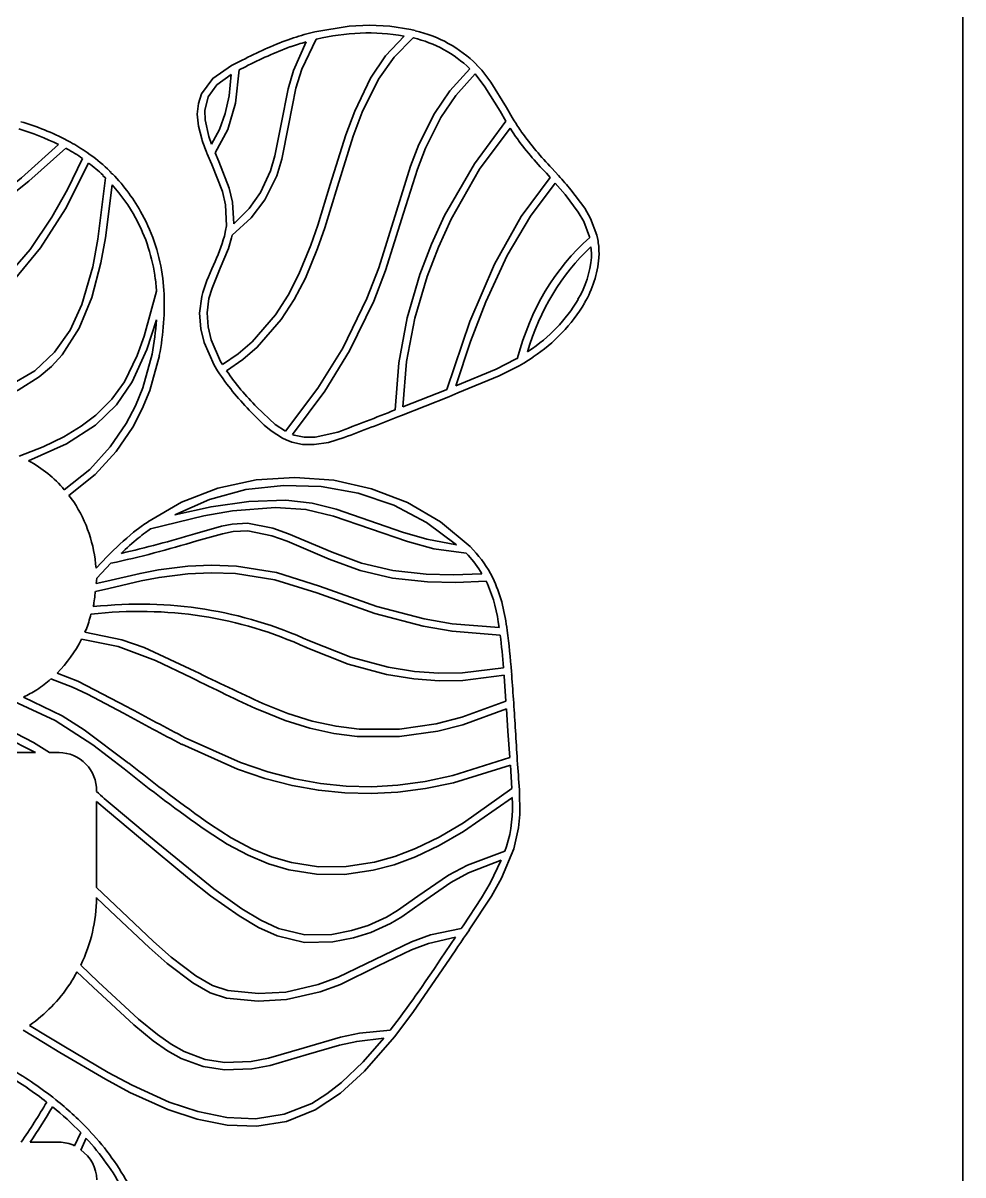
# Model space of a CAD drawing. Extents: x 321 to 837, y 218 to 648.
# Drawn here: x 696.83 to 706.55, y 323.31 to 335.21 of the extents above; entities that cross this region are included whole.
import ezdxf

# ---------------------------------------------------------------- set-up
doc = ezdxf.new("R2010")
doc.units = 0

msp = doc.modelspace()

# ---------------------------------------------------------------- linework, layer by layer
at = {"color": 7, "lineweight": 35}
msp.add_line((706.549, 294.081), (706.549, 359.841), dxfattribs=at)
at = {"color": 7, "lineweight": 35, "ltscale": 0.001181}
msp.add_line((700.885, 335.135), (700.839, 335.146), dxfattribs=at)
at = {"color": 7, "lineweight": 35, "ltscale": 0.001386}
msp.add_line((699.848, 335.121), (699.794, 335.108), dxfattribs=at)
at = {"color": 7, "lineweight": 35, "ltscale": 0.000147484}
msp.add_line((699.86, 335.045), (699.866, 335.046), dxfattribs=at)
at = {"color": 7, "lineweight": 35, "ltscale": 0.000101963}
msp.add_line((700.863, 335.061), (700.867, 335.06), dxfattribs=at)
at = {"color": 7, "lineweight": 35, "ltscale": 0.003108}
msp.add_line((699.098, 334.83), (698.986, 334.775), dxfattribs=at)
at = {"color": 7, "lineweight": 35, "ltscale": 0.001899}
msp.add_line((699.064, 334.728), (699.132, 334.761), dxfattribs=at)
at = {"color": 7, "lineweight": 35, "ltscale": 0.00043474}
msp.add_line((701.505, 334.686), (701.517, 334.673), dxfattribs=at)
at = {"color": 7, "lineweight": 35, "ltscale": 0.000961673}
msp.add_line((701.547, 334.754), (701.521, 334.782), dxfattribs=at)
at = {"color": 7, "lineweight": 35, "ltscale": 0.001025}
msp.add_line((701.575, 334.724), (701.547, 334.754), dxfattribs=at)
at = {"color": 7, "lineweight": 35, "ltscale": 0.00298}
msp.add_line((701.889, 334.237), (701.829, 334.34), dxfattribs=at)
at = {"color": 7, "lineweight": 35, "ltscale": 0.00301}
msp.add_line((701.763, 334.301), (701.823, 334.197), dxfattribs=at)
at = {"color": 7, "lineweight": 35, "ltscale": 2.53957e-05}
msp.add_line((701.823, 334.197), (701.824, 334.197), dxfattribs=at)
at = {"color": 7, "lineweight": 35, "ltscale": 0.000998493}
msp.add_line((701.91, 334.203), (701.889, 334.237), dxfattribs=at)
at = {"color": 7, "lineweight": 35, "ltscale": 0.002597}
msp.add_line((701.867, 334.127), (701.923, 334.04), dxfattribs=at)
at = {"color": 7, "lineweight": 35, "ltscale": 0.001022}
msp.add_line((697.321, 333.981), (697.286, 334), dxfattribs=at)
at = {"color": 7, "lineweight": 35, "ltscale": 0.002102}
msp.add_line((698.78, 333.961), (698.751, 334.04), dxfattribs=at)
at = {"color": 7, "lineweight": 35, "ltscale": 0.000339397}
msp.add_line((697.273, 333.92), (697.284, 333.913), dxfattribs=at)
at = {"color": 7, "lineweight": 35, "ltscale": 0.001009}
msp.add_line((697.526, 333.851), (697.493, 333.875), dxfattribs=at)
at = {"color": 7, "lineweight": 35, "ltscale": 0.003267}
msp.add_line((698.732, 333.869), (698.783, 333.749), dxfattribs=at)
at = {"color": 7, "lineweight": 35, "ltscale": 0.002468}
msp.add_line((698.854, 333.78), (698.816, 333.87), dxfattribs=at)
at = {"color": 7, "lineweight": 35, "ltscale": 0.000183374}
msp.add_line((697.658, 333.641), (697.657, 333.634), dxfattribs=at)
at = {"color": 7, "lineweight": 35, "ltscale": 0.000849316}
msp.add_line((697.657, 333.634), (697.683, 333.613), dxfattribs=at)
at = {"color": 7, "lineweight": 35, "ltscale": 0.000505527}
msp.add_line((697.741, 333.669), (697.726, 333.683), dxfattribs=at)
at = {"color": 7, "lineweight": 35, "ltscale": 7.07727e-05}
msp.add_line((697.74, 333.666), (697.741, 333.669), dxfattribs=at)
at = {"color": 7, "lineweight": 35, "ltscale": 0.000539758}
msp.add_line((697.757, 333.652), (697.74, 333.666), dxfattribs=at)
at = {"color": 7, "lineweight": 35, "ltscale": 0.001451}
msp.add_line((702.242, 333.66), (702.281, 333.617), dxfattribs=at)
at = {"color": 7, "lineweight": 35, "ltscale": 0.002554}
msp.add_line((702.367, 333.637), (702.298, 333.712), dxfattribs=at)
at = {"color": 7, "lineweight": 35, "ltscale": 0.003963}
msp.add_line((702.333, 333.559), (702.437, 333.44), dxfattribs=at)
at = {"color": 7, "lineweight": 35, "ltscale": 0.001508}
msp.add_line((698.926, 333.069), (698.913, 333.01), dxfattribs=at)
at = {"color": 7, "lineweight": 35, "ltscale": 0.001202}
msp.add_line((698.933, 333.117), (698.926, 333.069), dxfattribs=at)
at = {"color": 7, "lineweight": 35, "ltscale": 0.000701161}
msp.add_line((698.988, 332.993), (698.994, 333.02), dxfattribs=at)
at = {"color": 7, "lineweight": 35, "ltscale": 0.00014548}
msp.add_line((702.688, 333.002), (702.69, 332.997), dxfattribs=at)
at = {"color": 7, "lineweight": 35, "ltscale": 0.001119}
msp.add_line((702.773, 332.976), (702.763, 333.02), dxfattribs=at)
at = {"color": 7, "lineweight": 35, "ltscale": 0.001656}
msp.add_line((702.703, 332.9), (702.709, 332.835), dxfattribs=at)
at = {"color": 7, "lineweight": 35, "ltscale": 0.001172}
msp.add_line((702.784, 332.785), (702.786, 332.831), dxfattribs=at)
at = {"color": 7, "lineweight": 35, "ltscale": 6.8817e-05}
msp.add_line((702.786, 332.831), (702.786, 332.834), dxfattribs=at)
at = {"color": 7, "lineweight": 35, "ltscale": 0.002995}
msp.add_line((698.199, 332.566), (698.211, 332.447), dxfattribs=at)
at = {"color": 7, "lineweight": 35, "ltscale": 0.003037}
msp.add_line((698.287, 332.453), (698.275, 332.574), dxfattribs=at)
at = {"color": 7, "lineweight": 35, "ltscale": 0.000173957}
msp.add_line((698.211, 332.447), (698.211, 332.44), dxfattribs=at)
at = {"color": 7, "lineweight": 35, "ltscale": 0.000443556}
msp.add_line((702.062, 331.824), (702.047, 331.814), dxfattribs=at)
at = {"color": 7, "lineweight": 35, "ltscale": 0.00096837}
msp.add_line((698.894, 331.682), (698.874, 331.716), dxfattribs=at)
at = {"color": 7, "lineweight": 35, "ltscale": 0.000652203}
msp.add_line((701.945, 331.75), (701.922, 331.738), dxfattribs=at)
at = {"color": 7, "lineweight": 35, "ltscale": 0.001366}
msp.add_line((701.96, 331.671), (702.007, 331.698), dxfattribs=at)
at = {"color": 7, "lineweight": 35, "ltscale": 0.00291}
msp.add_line((702.007, 331.698), (702.105, 331.761), dxfattribs=at)
at = {"color": 7, "lineweight": 35, "ltscale": 0.001736}
msp.add_line((698.807, 331.678), (698.843, 331.618), dxfattribs=at)
at = {"color": 7, "lineweight": 35, "ltscale": 0.0009459}
msp.add_line((698.843, 331.618), (698.864, 331.586), dxfattribs=at)
at = {"color": 7, "lineweight": 35, "ltscale": 0.013129}
msp.add_line((700.745, 331.158), (701.233, 331.351), dxfattribs=at)
at = {"color": 7, "lineweight": 35, "ltscale": 0.012041}
msp.add_line((701.205, 331.423), (700.757, 331.246), dxfattribs=at)
at = {"color": 7, "lineweight": 35, "ltscale": 0.000214228}
msp.add_line((701.213, 331.426), (701.205, 331.423), dxfattribs=at)
at = {"color": 7, "lineweight": 35, "ltscale": 0.002537}
msp.add_line((701.233, 331.351), (701.328, 331.389), dxfattribs=at)
at = {"color": 7, "lineweight": 35, "ltscale": 0.001036}
msp.add_line((700.706, 331.143), (700.745, 331.158), dxfattribs=at)
at = {"color": 7, "lineweight": 35, "ltscale": 0.001037}
msp.add_line((699.513, 330.922), (699.55, 330.904), dxfattribs=at)
at = {"color": 7, "lineweight": 35, "ltscale": 0.001615}
msp.add_line((699.55, 330.904), (699.611, 330.881), dxfattribs=at)
at = {"color": 7, "lineweight": 35, "ltscale": 0.000441565}
msp.add_line((699.634, 330.954), (699.617, 330.96), dxfattribs=at)
at = {"color": 7, "lineweight": 35, "ltscale": 0.002039}
msp.add_line((697.355, 330.264), (697.305, 330.328), dxfattribs=at)
at = {"color": 7, "lineweight": 35, "ltscale": 0.001182}
msp.add_line((698.089, 330.036), (698.051, 330.008), dxfattribs=at)
at = {"color": 7, "lineweight": 35, "ltscale": 0.000896145}
msp.add_line((698.12, 330.055), (698.089, 330.036), dxfattribs=at)
at = {"color": 7, "lineweight": 35, "ltscale": 4.33803e-05}
msp.add_line((698.122, 330.056), (698.12, 330.055), dxfattribs=at)
at = {"color": 7, "lineweight": 35, "ltscale": 0.002441}
msp.add_line((698.051, 330.008), (697.974, 329.949), dxfattribs=at)
at = {"color": 7, "lineweight": 35, "ltscale": 0.001193}
msp.add_line((698.097, 329.946), (698.135, 329.975), dxfattribs=at)
at = {"color": 7, "lineweight": 35, "ltscale": 0.000441214}
msp.add_line((698.135, 329.975), (698.15, 329.984), dxfattribs=at)
at = {"color": 7, "lineweight": 35, "ltscale": 0.001276}
msp.add_line((701.488, 329.765), (701.453, 329.802), dxfattribs=at)
at = {"color": 7, "lineweight": 35, "ltscale": 0.004111}
msp.add_line((697.7, 329.698), (697.586, 329.579), dxfattribs=at)
at = {"color": 7, "lineweight": 35, "ltscale": 0.000763547}
msp.add_line((701.411, 329.735), (701.432, 329.713), dxfattribs=at)
at = {"color": 7, "lineweight": 35, "ltscale": 0.005314}
msp.add_line((697.593, 329.476), (697.74, 329.629), dxfattribs=at)
at = {"color": 7, "lineweight": 35, "ltscale": 0.001407}
msp.add_line((697.587, 329.42), (697.593, 329.476), dxfattribs=at)
at = {"color": 7, "lineweight": 35, "ltscale": 0.002862}
msp.add_line((697.699, 329.445), (697.587, 329.42), dxfattribs=at)
at = {"color": 7, "lineweight": 35, "ltscale": 0.000787373}
msp.add_line((701.62, 329.445), (701.633, 329.416), dxfattribs=at)
at = {"color": 7, "lineweight": 35, "ltscale": 0.001043}
msp.add_line((701.703, 329.448), (701.685, 329.486), dxfattribs=at)
at = {"color": 7, "lineweight": 35, "ltscale": 0.003542}
msp.add_line((697.579, 329.339), (697.717, 329.37), dxfattribs=at)
at = {"color": 7, "lineweight": 35, "ltscale": 0.000656467}
msp.add_line((697.47, 328.917), (697.482, 328.94), dxfattribs=at)
at = {"color": 7, "lineweight": 35, "ltscale": 0.000686682}
msp.add_line((701.883, 328.479), (701.881, 328.506), dxfattribs=at)
at = {"color": 7, "lineweight": 35, "ltscale": 0.00025706}
msp.add_line((701.805, 328.472), (701.807, 328.462), dxfattribs=at)
at = {"color": 7, "lineweight": 35, "ltscale": 0.006462}
msp.add_line((701.807, 328.462), (701.824, 328.204), dxfattribs=at)
at = {"color": 7, "lineweight": 35, "ltscale": 0.005766}
msp.add_line((701.83, 328.123), (701.845, 327.893), dxfattribs=at)
at = {"color": 7, "lineweight": 35, "ltscale": 0.006842}
msp.add_line((701.845, 327.893), (701.864, 327.62), dxfattribs=at)
at = {"color": 7, "lineweight": 35, "ltscale": 0.033083}
msp.add_line((696.961, 327.672), (695.638, 327.672), dxfattribs=at)
at = {"color": 7, "lineweight": 35, "ltscale": 0.002478}
msp.add_line((697.203, 327.672), (697.104, 327.672), dxfattribs=at)
at = {"color": 7, "lineweight": 35, "ltscale": 0.005979}
msp.add_line((701.87, 327.541), (701.886, 327.303), dxfattribs=at)
at = {"color": 7, "lineweight": 35, "ltscale": 0.000141907}
msp.add_line((697.592, 327.27), (697.592, 327.276), dxfattribs=at)
at = {"color": 7, "lineweight": 35, "ltscale": 0.003734}
msp.add_line((697.592, 327.168), (697.704, 327.069), dxfattribs=at)
at = {"color": 7, "lineweight": 35, "ltscale": 0.02224}
msp.add_line((697.592, 326.278), (697.592, 327.168), dxfattribs=at)
at = {"color": 7, "lineweight": 35, "ltscale": 0.01111}
msp.add_line((697.704, 327.069), (698.045, 326.784), dxfattribs=at)
at = {"color": 7, "lineweight": 35, "ltscale": 0.01112}
msp.add_line((698.095, 326.843), (697.753, 327.128), dxfattribs=at)
at = {"color": 7, "lineweight": 35, "ltscale": 0.001253}
msp.add_line((701.83, 326.701), (701.812, 326.655), dxfattribs=at)
at = {"color": 7, "lineweight": 35, "ltscale": 0.006664}
msp.add_line((697.785, 326.094), (697.592, 326.278), dxfattribs=at)
at = {"color": 7, "lineweight": 35, "ltscale": 0.004877}
msp.add_line((697.59, 326.173), (697.731, 326.038), dxfattribs=at)
at = {"color": 7, "lineweight": 35, "ltscale": 0.000926002}
msp.add_line((701.382, 325.883), (701.362, 325.853), dxfattribs=at)
at = {"color": 7, "lineweight": 35, "ltscale": 0.006939}
msp.add_line((701.302, 325.765), (701.146, 325.536), dxfattribs=at)
at = {"color": 7, "lineweight": 35, "ltscale": 0.005782}
msp.add_line((697.388, 325.407), (697.556, 325.248), dxfattribs=at)
at = {"color": 7, "lineweight": 35, "ltscale": 0.006256}
msp.add_line((697.609, 325.304), (697.427, 325.476), dxfattribs=at)
at = {"color": 7, "lineweight": 35, "ltscale": 0.006138}
msp.add_line((696.831, 324.803), (697.041, 324.676), dxfattribs=at)
at = {"color": 7, "lineweight": 35, "ltscale": 0.005312}
msp.add_line((697.081, 324.742), (696.899, 324.852), dxfattribs=at)
at = {"color": 7, "lineweight": 35, "ltscale": 0.00502}
msp.add_line((697.041, 324.676), (697.213, 324.572), dxfattribs=at)
at = {"color": 7, "lineweight": 35, "ltscale": 0.005027}
msp.add_line((697.253, 324.638), (697.081, 324.742), dxfattribs=at)
at = {"color": 7, "lineweight": 35, "ltscale": 0.001006}
msp.add_line((697.17, 324.085), (697.138, 324.11), dxfattribs=at)
at = {"color": 7, "lineweight": 35, "ltscale": 0.003777}
msp.add_line((697.427, 323.746), (697.364, 323.609), dxfattribs=at)
at = {"color": 7, "lineweight": 35, "ltscale": 0.001069}
msp.add_line((697.53, 323.752), (697.501, 323.783), dxfattribs=at)
at = {"color": 7, "lineweight": 35, "ltscale": 0.007484}
msp.add_line((697.203, 323.646), (696.904, 323.646), dxfattribs=at)
at = {"color": 7, "lineweight": 35, "ltscale": 0.003319}
msp.add_line((697.429, 323.565), (697.484, 323.686), dxfattribs=at)
at = {"color": 7, "lineweight": 35}
for points in [[(700.839, 335.146), (700.623, 335.18), (700.413, 335.19), (700.203, 335.18), (699.848, 335.121)], [(699.575, 334.154), (699.651, 334.538), (699.713, 334.737), (699.86, 335.045)], [(700.77, 335.078), (700.58, 334.872), (700.425, 334.642), (700.26, 334.301), (700.168, 334.058), (700.008, 333.544)], [(700.081, 333.522), (700.244, 334.044), (700.337, 334.29), (700.507, 334.632), (700.667, 334.861), (700.863, 335.061)], [(699.76, 335.017), (699.629, 334.723), (699.572, 334.533), (699.499, 334.166)], [(698.986, 334.775), (698.792, 334.641), (698.676, 334.482)], [(698.746, 334.45), (698.836, 334.573), (698.983, 334.68)], [(698.983, 334.68), (698.961, 334.462), (698.921, 334.277), (698.862, 334.113), (698.78, 333.961)], [(698.816, 333.87), (698.949, 334.114), (699.028, 334.386), (699.064, 334.728)], [(701.45, 334.74), (701.245, 334.511), (701.084, 334.277), (700.922, 333.956), (700.837, 333.734), (700.692, 333.267)], [(700.765, 333.246), (700.908, 333.703), (700.991, 333.921), (701.15, 334.235), (701.306, 334.463), (701.505, 334.686)], [(701.517, 334.673), (701.607, 334.555), (701.763, 334.301)], [(701.829, 334.34), (701.669, 334.601), (701.575, 334.724)], [(698.676, 334.482), (698.644, 334.381), (698.633, 334.27), (698.644, 334.147), (698.678, 334.016)], [(698.751, 334.04), (698.713, 334.211), (698.711, 334.307), (698.746, 334.45)], [(701.824, 334.197), (701.497, 333.759), (701.19, 333.225), (701.054, 332.927), (700.933, 332.612), (700.802, 332.167), (700.715, 331.7), (700.678, 331.214)], [(698.994, 333.02), (699.189, 333.201), (699.33, 333.384), (699.454, 333.634), (699.506, 333.805), (699.575, 334.154)], [(699.499, 334.166), (699.436, 333.841), (699.39, 333.686), (699.286, 333.462), (699.169, 333.297), (699.01, 333.136)], [(700.757, 331.246), (700.796, 331.713), (700.882, 332.164), (701.008, 332.592), (701.125, 332.896), (701.257, 333.184), (701.552, 333.701), (701.867, 334.127)], [(697.199, 333.956), (696.815, 333.612), (696.581, 333.428), (696.174, 333.163), (695.822, 332.989), (695.428, 332.849), (694.972, 332.755), (694.467, 332.725), (694.195, 332.739), (693.911, 332.775)], [(693.898, 332.699), (694.185, 332.663), (694.46, 332.649), (694.722, 332.656), (694.972, 332.68), (695.437, 332.777), (695.854, 332.925), (696.226, 333.11), (696.652, 333.388), (696.892, 333.577), (697.273, 333.92)], [(693.286, 331.965), (693.808, 331.868), (694.296, 331.805), (694.695, 331.78), (695.072, 331.79), (695.327, 331.818), (695.572, 331.868), (695.882, 331.967), (696.174, 332.108), (696.45, 332.293), (696.741, 332.559), (697.013, 332.89), (697.269, 333.291), (697.509, 333.766)], [(697.446, 333.813), (697.291, 333.493), (697.13, 333.206), (696.904, 332.873), (696.664, 332.593), (696.409, 332.363), (696.139, 332.181), (695.852, 332.042), (695.548, 331.944), (695.307, 331.896), (695.057, 331.868), (694.691, 331.859), (694.303, 331.882), (693.819, 331.944), (693.302, 332.04)], [(698.783, 333.749), (698.892, 333.473), (698.926, 333.334), (698.933, 333.117)], [(699.01, 333.136), (698.997, 333.362), (698.961, 333.506), (698.854, 333.78)], [(697.683, 333.613), (697.606, 332.98), (697.552, 332.693), (697.438, 332.302), (697.317, 332.04), (697.157, 331.811), (696.952, 331.618)], [(702.281, 333.617), (701.98, 333.213), (701.705, 332.72), (701.451, 332.127), (701.213, 331.426)], [(696.999, 331.556), (697.124, 331.664), (697.234, 331.784), (697.412, 332.059), (697.543, 332.375), (697.637, 332.734), (697.684, 332.991), (697.753, 333.539)], [(700.008, 333.544), (699.879, 333.125), (699.807, 332.918), (699.683, 332.616), (699.572, 332.4), (699.441, 332.196), (699.2, 331.918), (699.056, 331.794), (698.894, 331.682)], [(698.936, 331.618), (699.104, 331.734), (699.252, 331.861), (699.501, 332.147), (699.635, 332.355), (699.75, 332.576), (699.877, 332.884), (699.95, 333.095), (700.081, 333.522)], [(701.305, 331.462), (701.457, 331.92), (701.615, 332.331), (701.838, 332.811), (702.076, 333.218), (702.333, 333.559)], [(702.763, 333.02), (702.699, 333.193), (702.639, 333.298), (702.496, 333.489)], [(702.437, 333.44), (702.572, 333.259), (702.628, 333.161), (702.688, 333.002)], [(700.692, 333.267), (700.508, 332.681), (700.385, 332.364), (700.136, 331.854), (699.878, 331.44), (699.545, 330.993)], [(699.617, 330.96), (699.95, 331.409), (700.207, 331.826), (700.458, 332.338), (700.58, 332.656), (700.765, 333.246)], [(698.753, 332.367), (698.785, 332.473), (698.87, 332.678), (698.955, 332.884), (698.988, 332.993)], [(698.211, 332.44), (698.082, 331.978), (698.011, 331.777), (697.879, 331.506), (697.75, 331.325), (697.585, 331.16), (697.433, 331.045), (697.252, 330.937), (697.04, 330.834), (696.792, 330.736)], [(698.679, 332.385), (698.657, 332.213), (698.669, 332.051), (698.704, 331.911), (698.807, 331.678)], [(698.874, 331.716), (698.775, 331.94), (698.744, 332.074), (698.734, 332.217), (698.753, 332.367)], [(696.889, 330.689), (697.28, 330.864), (697.579, 331.057), (697.796, 331.266), (697.96, 331.503), (698.111, 331.837), (698.21, 332.146)], [(698.165, 331.791), (698.069, 331.442), (697.994, 331.258), (697.898, 331.073), (697.733, 330.831), (697.522, 330.6), (697.257, 330.389)], [(697.305, 330.328), (697.577, 330.546), (697.795, 330.785), (697.965, 331.036), (698.064, 331.226), (698.141, 331.416), (698.241, 331.777)], [(701.922, 331.738), (701.721, 331.635), (701.305, 331.462)], [(696.952, 331.618), (696.682, 331.458), (696.357, 331.347), (695.975, 331.286), (695.652, 331.271), (695.293, 331.284), (694.89, 331.324), (694.446, 331.392)], [(701.328, 331.389), (701.753, 331.565), (701.96, 331.671)], [(694.433, 331.317), (695.129, 331.22), (695.728, 331.196), (695.993, 331.21), (696.236, 331.243), (696.526, 331.315), (696.78, 331.419), (696.999, 331.556)], [(699.545, 330.993), (699.437, 331.063), (699.248, 331.241)], [(699.192, 331.188), (699.323, 331.058), (699.395, 330.998), (699.513, 330.922)], [(700.085, 330.985), (699.851, 330.933), (699.739, 330.933), (699.634, 330.954)], [(699.611, 330.881), (699.721, 330.858), (699.84, 330.856), (699.988, 330.878), (700.151, 330.928)], [(701.453, 329.802), (701.148, 330.057), (700.805, 330.256), (700.434, 330.4), (700.043, 330.487), (699.642, 330.517), (699.24, 330.49), (698.846, 330.404), (698.471, 330.259), (698.122, 330.056)], [(698.401, 330.131), (698.759, 330.289), (699.136, 330.39), (699.524, 330.433), (699.914, 330.421), (700.296, 330.352), (700.663, 330.229), (701.004, 330.051), (701.312, 329.819)], [(700.068, 330.187), (699.819, 330.252), (699.547, 330.28), (699.164, 330.267), (698.775, 330.213), (698.401, 330.131)], [(698.15, 329.984), (698.702, 330.121), (698.998, 330.172), (699.441, 330.205), (699.756, 330.185), (700.042, 330.115)], [(701.312, 329.819), (701.005, 329.877), (700.753, 329.95), (700.068, 330.187)], [(700.027, 329.743), (699.577, 329.934), (699.412, 329.991), (699.151, 330.042), (698.994, 330.033), (698.882, 330.011), (698.607, 329.934)], [(700.042, 330.115), (700.805, 329.853), (701.078, 329.78), (701.411, 329.735)], [(698.629, 329.86), (698.895, 329.935), (699.003, 329.956), (699.154, 329.964), (699.403, 329.914), (699.561, 329.858), (699.996, 329.673)], [(699.996, 329.673), (700.315, 329.554), (700.652, 329.476), (701.014, 329.436), (701.306, 329.43), (701.62, 329.445)], [(701.576, 329.52), (701.277, 329.508), (700.999, 329.515), (700.654, 329.555), (700.332, 329.63), (700.027, 329.743)], [(699.896, 329.394), (699.451, 329.534), (699.037, 329.599), (698.779, 329.609), (698.534, 329.598), (698.23, 329.56), (698.041, 329.525), (697.699, 329.445)], [(697.717, 329.37), (698.053, 329.449), (698.238, 329.483), (698.536, 329.521), (698.776, 329.532), (699.029, 329.522), (699.434, 329.458), (699.868, 329.322)], [(699.868, 329.322), (700.469, 329.109), (700.967, 328.98), (701.267, 328.927), (701.765, 328.887)], [(701.753, 328.965), (701.269, 329.004), (700.977, 329.056), (700.488, 329.184), (699.896, 329.394)], [(697.435, 328.845), (697.814, 328.77), (698.202, 328.623), (698.575, 328.444)], [(698.609, 328.513), (698.082, 328.757), (697.851, 328.838), (697.47, 328.917)], [(699.76, 328.758), (700.194, 328.587), (700.588, 328.48), (700.872, 328.434), (701.133, 328.415), (701.378, 328.419), (701.805, 328.472)], [(701.8, 328.549), (701.375, 328.496), (701.13, 328.493), (700.878, 328.511), (700.606, 328.555), (700.219, 328.66), (699.792, 328.828)], [(697.907, 328.146), (697.396, 328.41), (697.183, 328.494)], [(701.883, 328.473), (701.883, 328.474), (701.882, 328.477), (701.882, 328.478), (701.883, 328.479)], [(697.12, 328.434), (697.341, 328.35), (697.497, 328.276), (697.87, 328.079)], [(697.923, 327.563), (697.463, 327.909), (697.235, 328.052), (696.835, 328.245)], [(696.74, 328.201), (697.165, 328.003), (697.554, 327.751), (697.876, 327.503)], [(699.278, 328.11), (699.541, 328.003), (699.796, 327.924), (700.045, 327.87), (700.285, 327.84), (700.722, 327.838), (701.121, 327.895), (701.379, 327.96), (701.83, 328.123)], [(701.824, 328.204), (701.367, 328.037), (701.103, 327.97), (700.722, 327.916), (700.305, 327.916), (700.067, 327.945), (699.821, 327.997), (699.569, 328.075), (699.31, 328.18)], [(697.104, 327.672), (696.94, 327.776), (696.759, 327.869), (696.483, 327.972), (696.165, 328.042), (695.796, 328.071)], [(695.75, 327.996), (695.995, 327.986), (696.217, 327.957), (696.437, 327.906), (696.634, 327.838), (696.961, 327.672)], [(701.864, 327.62), (701.276, 327.435), (700.989, 327.374), (700.707, 327.336), (700.438, 327.32), (700.171, 327.326), (699.906, 327.353), (699.641, 327.401), (699.362, 327.474), (699.08, 327.57), (698.509, 327.826)], [(698.474, 327.758), (699.047, 327.501), (699.331, 327.405), (699.612, 327.332), (699.885, 327.283), (700.157, 327.255), (700.431, 327.248), (700.707, 327.263), (700.991, 327.3), (701.28, 327.359), (701.87, 327.541)], [(701.886, 327.303), (701.386, 326.946), (701.134, 326.8), (700.888, 326.681), (700.674, 326.599), (700.464, 326.54), (700.173, 326.494), (699.887, 326.492), (699.606, 326.536), (699.401, 326.595), (699.196, 326.679), (698.983, 326.791), (698.769, 326.929)], [(701.904, 326.677), (701.954, 326.895), (701.967, 327.032), (701.964, 327.288)], [(698.725, 326.867), (698.943, 326.726), (699.16, 326.611), (699.369, 326.524), (699.579, 326.461), (699.865, 326.415), (700.155, 326.413), (700.451, 326.456), (700.667, 326.514), (700.887, 326.596), (701.133, 326.712), (701.385, 326.856), (701.89, 327.209)], [(700.024, 325.794), (699.746, 325.789), (699.474, 325.856), (699.289, 325.941), (699.092, 326.058), (698.805, 326.263), (698.095, 326.843)], [(698.045, 326.784), (698.552, 326.365), (698.77, 326.193), (699.064, 325.984), (699.266, 325.865), (699.459, 325.778), (699.742, 325.711), (700.035, 325.717)], [(701.812, 326.655), (701.428, 326.51), (701.229, 326.404), (700.914, 326.189)], [(701.445, 325.839), (701.674, 326.188), (701.777, 326.376), (701.904, 326.677)], [(700.96, 326.127), (701.255, 326.33), (701.435, 326.428), (701.775, 326.562)], [(701.775, 326.562), (701.659, 326.322), (701.571, 326.17), (701.382, 325.883)], [(698.947, 325.212), (698.79, 325.264), (698.617, 325.364), (698.363, 325.559), (698.18, 325.721), (697.785, 326.094)], [(700.914, 326.189), (700.703, 326.039), (700.59, 325.972), (700.399, 325.885), (700.227, 325.833), (700.024, 325.794)], [(700.035, 325.717), (700.247, 325.759), (700.428, 325.814), (700.629, 325.906), (700.746, 325.975), (700.96, 326.127)], [(697.731, 326.038), (698.135, 325.658), (698.322, 325.493), (698.585, 325.293), (698.766, 325.19), (698.934, 325.136)], [(701.362, 325.853), (701.045, 325.789), (700.849, 325.718), (700.469, 325.535)], [(700.504, 325.467), (700.848, 325.633), (701.024, 325.699), (701.302, 325.765)], [(700.469, 325.535), (700.088, 325.351), (699.883, 325.274), (699.547, 325.197), (699.264, 325.181), (698.947, 325.212)], [(698.934, 325.136), (699.262, 325.104), (699.555, 325.12), (699.902, 325.199), (700.113, 325.277), (700.504, 325.467)], [(699.852, 323.98), (700.114, 324.154), (700.362, 324.379), (700.671, 324.733), (700.862, 324.987), (701.21, 325.493)], [(698.498, 324.582), (698.362, 324.658), (698.221, 324.758), (698.024, 324.919), (697.609, 325.304)], [(697.556, 325.248), (697.977, 324.857), (698.178, 324.693), (698.324, 324.591), (698.465, 324.512)], [(700.627, 324.803), (700.311, 324.772), (700.113, 324.731), (699.737, 324.622)], [(699.76, 324.548), (700.103, 324.647), (700.281, 324.687), (700.562, 324.721)], [(700.562, 324.721), (700.349, 324.477), (700.124, 324.262), (699.972, 324.144), (699.816, 324.047)], [(697.213, 324.572), (697.682, 324.296), (697.934, 324.161), (698.329, 323.984), (698.633, 323.884), (698.941, 323.823), (699.249, 323.811), (699.554, 323.86), (699.852, 323.98)], [(699.816, 324.047), (699.53, 323.934), (699.236, 323.888), (698.938, 323.901), (698.64, 323.962), (698.343, 324.061), (697.958, 324.235), (697.711, 324.367), (697.253, 324.638)], [(698.465, 324.512), (698.693, 324.428), (698.914, 324.392), (699.198, 324.405), (699.385, 324.44), (699.76, 324.548)], [(699.737, 324.622), (699.368, 324.515), (699.189, 324.48), (698.919, 324.469), (698.713, 324.502), (698.498, 324.582)]]:
    msp.add_lwpolyline(points, dxfattribs=at)
for centre, radius, start, end in [((701.145, 330.876), 4.452, 110.7037, 117.3701), ((700.443, 332.579), 2.611, 104.3893, 109.5102), ((700.399, 332.895), 2.215, 80.3486, 103.9038), ((700.579, 333.842), 1.251, 45.8925, 76.7003), ((700.585, 333.84), 1.328, 45.1763, 76.9261), ((701.185, 330.785), 4.475, 110.7911, 117.3131), ((700.432, 332.509), 2.597, 105.0104, 108.7623), ((696.04, 331.605), 2.7, 62.5154, 73.4502), ((703.91, 335.404), 2.333, 210.9777, 214.4496), ((696.011, 331.569), 2.666, 63.5453, 73.091), ((704.817, 336.15), 3.505, 216.1225, 224.0612), ((696.374, 332.256), 1.968, 55.3405, 61.2206), ((700.698, 334.689), 2.129, 198.4309, 202.6277), ((704.802, 336.139), 3.563, 216.1041, 224.0792), ((696.379, 332.268), 1.878, 55.3795, 61.1781), ((696.458, 332.378), 1.82, 45.7992, 54.0436), ((696.464, 332.358), 1.753, 47.0571, 53.4206), ((696.409, 332.345), 1.878, 28.2817, 44.1232), ((699.174, 330.716), 4.327, 39.8425, 42.4404), ((696.394, 332.314), 1.829, 28.9092, 42.041), ((696.431, 332.346), 1.781, 7.0841, 28.5875), ((696.437, 332.347), 1.852, 7.0408, 28.6269), ((697.123, 333.522), 1.862, 334.1549, 344.0479), ((702.024, 332.836), 0.762, 359.8947, 10.6252), ((701.713, 332.872), 0.998, 328.9686, 355.2721), ((701.715, 332.872), 1.073, 329.0325, 355.3354), ((702.489, 332.821), 0.221, 351.7625, 3.4083), ((700.479, 331.893), 1.867, 154.0467, 164.7016), ((695.568, 332.303), 2.723, 348.8516, 3.1645), ((701.163, 333.193), 1.637, 303.2726, 329.2544), ((701.167, 333.189), 1.708, 303.2977, 329.3645), ((695.219, 332.341), 2.997, 349.4345, 356.2679), ((701.287, 333.257), 2.944, 214.572, 224.623), ((701.33, 333.288), 2.919, 214.9015, 224.5051), ((691.355, 354.483), 25.067, 290.3811, 291.835), ((691.049, 355.249), 25.968, 290.5175, 291.8321), ((696.255, 329.534), 1.318, 40.4563, 61.2459), ((696.142, 329.473), 1.448, 4.2025, 33.101), ((699.907, 327.561), 3.072, 128.9842, 135.9175), ((695.195, 341.263), 11.832, 282.9463, 286.7597), ((698.707, 329.078), 1.061, 125.1023, 130.1506), ((695.333, 340.694), 11.324, 282.2719, 286.9189), ((699.706, 327.811), 2.674, 129.006, 134.0844), ((700.573, 328.923), 1.167, 30.7649, 42.569), ((700.619, 328.94), 1.198, 27.0997, 43.4925), ((700.081, 328.757), 1.763, 5.8005, 23.103), ((696.328, 329.422), 1.253, 348.9576, 356.196), ((700.165, 328.788), 1.597, 6.3421, 23.1682), ((696.314, 329.39), 1.252, 338.9558, 346.7353), ((696.258, 329.425), 1.312, 314.8389, 333.7669), ((692.982, 327.806), 8.849, 4.8184, 7.0175), ((692.705, 327.782), 9.205, 4.5131, 7.1972), ((710.332, 352.237), 26.462, 243.7037, 245.3847), ((696.205, 329.472), 1.384, 303.7776, 311.3926), ((710.421, 352.385), 26.711, 243.6731, 245.3431), ((665.987, 325.743), 36, 3.4323, 4.349), ((696.159, 329.647), 1.556, 295.7352, 301.6027), ((712.312, 354.479), 30.015, 241.3191, 242.6212), ((712.627, 355.112), 30.799, 241.3718, 242.6436), ((736.796, 329.962), 34.935, 183.3875, 184.3905), ((697.204, 327.293), 0.379, 43.2633, 90.1208), ((697.216, 327.287), 0.375, 358.2388, 45.1376), ((709.216, 341.726), 18.113, 231.4342, 234.7767), ((708.921, 341.339), 17.704, 231.4, 234.8334), ((700.857, 330.81), 4.816, 227.3141, 229.8705), ((700.455, 327.116), 1.437, 343.2121, 3.6971), ((695.974, 326.181), 1.616, 334.1221, 359.7322), ((715.322, 316.159), 16.919, 145.1001, 146.5181), ((691.206, 332.017), 11.866, 322.5564, 326.8942), ((696.057, 326.077), 1.49, 327.548, 333.2718), ((695.938, 326.205), 1.659, 305.3763, 326.02), ((694.638, 320.788), 4.163, 56.7802, 64.5784), ((694.762, 320.992), 3.847, 56.6662, 64.3063), ((694.746, 321.067), 3.793, 52.1192, 55.8489), ((694.651, 320.925), 4.041, 52.0093, 55.8591), ((695.1, 321.483), 3.325, 43.7688, 51.4984), ((691.849, 327.103), 6.048, 325.1307, 329.796), ((691.906, 327.072), 6.06, 325.5681, 329.6669), ((695.062, 321.444), 3.301, 44.2162, 51.0689), ((695.609, 321.947), 2.635, 28.0699, 43.2032), ((697.199, 323.263), 0.383, 64.5539, 89.4135), ((695.62, 321.951), 2.546, 28.1112, 42.943), ((697.212, 323.252), 0.381, 0.839, 55.3189)]:
    msp.add_arc(centre, radius, start, end, dxfattribs=at)
for centre, major_axis, ratio, start_param, end_param in [((711.952, 324.782), (9.502, -7.968), 0.435956, 3.078067, 3.344675), ((712.219, 324.332), (9.681, -8.397), 0.420486, 3.097555, 3.330704), ((693.628, 306.748), (-5.389, -22.268), 0.421217, 3.060377, 3.293766), ((693.418, 306.347), (-5.643, -22.736), 0.420352, 3.063205, 3.292732)]:
    msp.add_ellipse(centre, major_axis=major_axis, ratio=ratio, start_param=start_param, end_param=end_param, dxfattribs=at)

doc.saveas('drawing.dxf')
